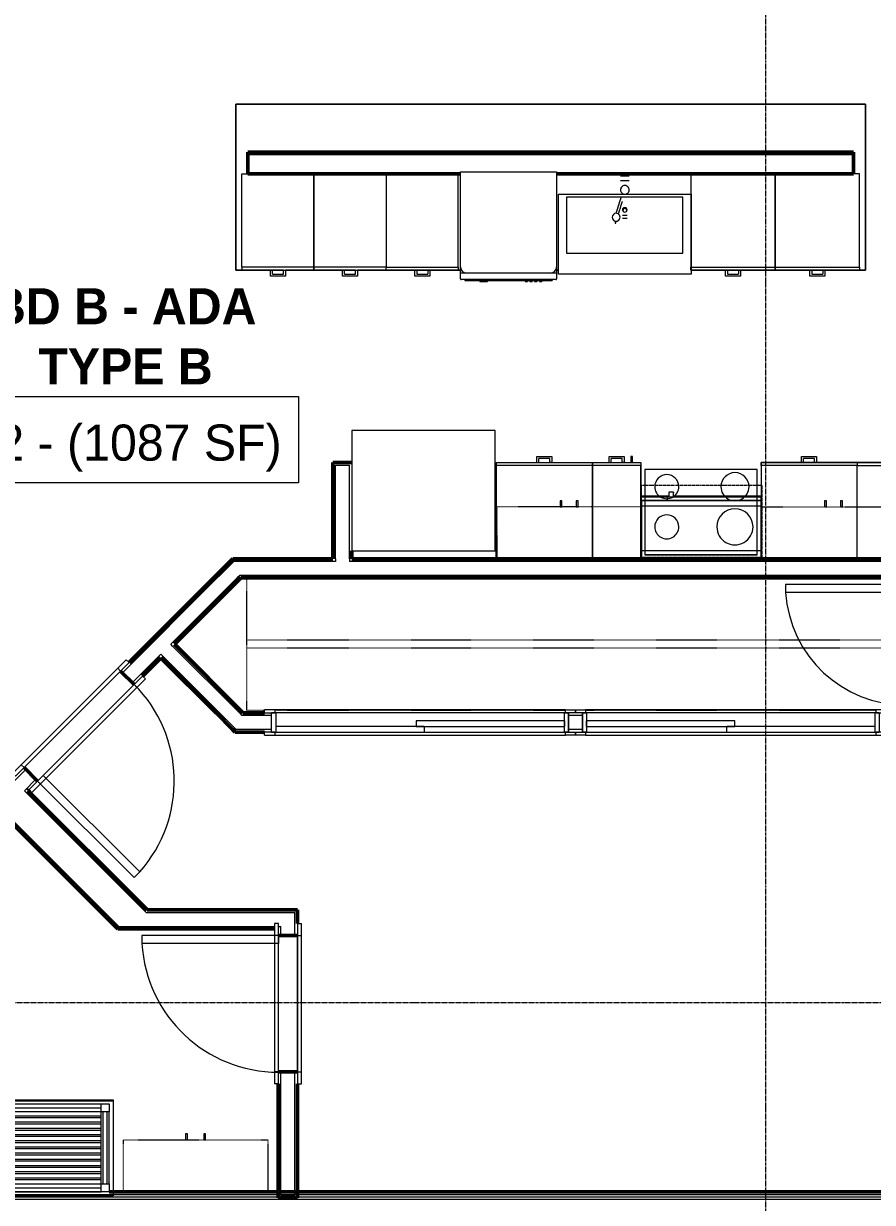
# Model space of a CAD drawing. Header units: inches. Extents: x -4218 to -1830, y 9767 to 12426.
# Drawn here: x -2358.4 to -2146.7, y 10417.4 to 10711.3 of the extents above; entities that cross this region are included whole.
import ezdxf

# ---------------------------------------------------------------- set-up
doc = ezdxf.new("R2010")
doc.units = ezdxf.units.IN
doc.header["$MEASUREMENT"] = 0
for name, pattern in [('Dash', [0.25, 0.125, -0.125]), ('Grid Line 1_2_', [0.875, 0.5, -0.125, 0.125, -0.125]), ('Overhead', [0.15625, 0.09375, -0.0625])]:
    doc.linetypes.add(name, pattern=pattern)
for name, color, linetype, lineweight in [('0-1', 7, 'Continuous', 5), ('0-2', 10, 'Continuous', 9), ('A-AREA-IDEN', 2, 'Continuous', 9), ('A-DOOR-1', 10, 'Continuous', 9), ('A-DOOR-2', 50, 'Continuous', 20), ('A-DOOR-FRAM-1', 10, 'Continuous', 9), ('A-WALL-1', 7, 'Continuous', 50), ('A-WALL-2', 250, 'Continuous', 13), ('A-WALL-3', 10, 'Continuous', 9), ('A-WALL-4', 252, 'Continuous', 9), ('A-WALL-5', 253, 'Continuous', 9), ('A-WALL-6', 254, 'Continuous', 9), ('A-WALL-7', 113, 'Continuous', 9), ('I-WALL-1', 7, 'Continuous', 50), ('P-SANR-FIXT-1', 10, 'Continuous', 9), ('P-SANR-FIXT-2', 252, 'Continuous', 9), ('Q-CASE-1', 252, 'Continuous', 9), ('Q-CASE-2', 10, 'Continuous', 9), ('Q-CASE-3', 253, 'Continuous', 9), ('Q-CASE-4', 252, 'Dash', 9), ('Q-CASE-5', 10, 'Dash', 9), ('Q-CASE-6', 254, 'Dash', 9), ('Q-CASE-7', 253, 'Dash', 9), ('Q-CASE-8', 254, 'Continuous', 9), ('Q-CASE-HDLN-1', 10, 'Dash', 9), ('Q-CASE-HDLN-2', 252, 'Dash', 9), ('Q-SPCQ-1', 10, 'Continuous', 9), ('Q-SPCQ-2', 91, 'Overhead', 9), ('S-GRID-1', 1, 'Grid Line 1_2_', 9)]:
    doc.layers.add(name, color=color, linetype=linetype, lineweight=lineweight)
doc.styles.add('Century Gothic', font='ufonts.com_century-gothic.ttf', dxfattribs={"height": 9})
doc.styles.add('Century Gothic_B', font='GOTHICB.TTF', dxfattribs={"height": 9})

# ---------------------------------------------------------------- blocks, each defined once
blk = doc.blocks.new('Bath Vanity - Bath Vanity 48_-2551079-BACKGROUND - RCP - 1ST FLOOR')
at = {"layer": 'Q-CASE-1'}
for p, q in [((-23.26, -1), (-23.26, 0)), ((-23.26, 0), (24.74, 0)), ((24.74, -1), (24.74, -24))]:
    blk.add_line(p, q, dxfattribs=at)
at = {"layer": 'Q-CASE-2'}
for p, q in [((-23.26, -24), (-23.26, -1)), ((-22.26, -3), (-22.26, -1)), ((-22.26, -1), (-20.26, -1)), ((21.74, -1), (-20.26, -1)), ((-20.26, -1), (-20.26, -3)), ((21.74, -2), (-20.26, -2)), ((21.74, -3), (21.74, -1)), ((21.74, -1), (23.74, -1)), ((23.74, -1), (23.74, -3)), ((-22.26, -3), (-22.26, -21)), ((-20.26, -3), (-22.26, -3)), ((-21.76, -3), (-21.76, -21)), ((-20.76, -3), (-20.76, -21)), ((21.74, -3), (-20.26, -3)), ((-20.26, -3), (-20.26, -21)), ((-20.26, -4), (21.74, -4)), ((21.74, -4.55), (-20.26, -4.55)), ((-20.26, -5.55), (21.74, -5.55)), ((21.74, -3), (21.74, -21)), ((23.74, -3), (21.74, -3)), ((22.24, -3), (22.24, -21)), ((23.24, -3), (23.24, -21)), ((23.74, -3), (23.74, -21)), ((21.74, -6.09), (-20.26, -6.09)), ((-20.26, -7.09), (21.74, -7.09)), ((21.74, -7.64), (-20.26, -7.64)), ((-20.26, -8.64), (21.74, -8.64)), ((21.74, -9.18), (-20.26, -9.18)), ((-20.26, -10.18), (21.74, -10.18)), ((21.74, -10.73), (-20.26, -10.73)), ((-20.26, -11.73), (21.74, -11.73)), ((21.74, -12.27), (-20.26, -12.27)), ((-20.26, -13.27), (21.74, -13.27)), ((21.74, -13.82), (-20.26, -13.82)), ((-20.26, -14.82), (21.74, -14.82)), ((21.74, -15.36), (-20.26, -15.36)), ((-20.26, -16.36), (21.74, -16.36)), ((21.74, -16.91), (-20.26, -16.91)), ((-20.26, -17.91), (21.74, -17.91)), ((21.74, -18.45), (-20.26, -18.45)), ((-20.26, -19.45), (21.74, -19.45)), ((21.74, -20), (-20.26, -20)), ((-22.26, -23), (-22.26, -21)), ((-22.26, -21), (-20.26, -21)), ((-20.26, -23), (-22.26, -23)), ((-20.26, -21), (21.74, -21)), ((-20.26, -21), (-20.26, -23)), ((21.74, -22), (-20.26, -22)), ((21.74, -23), (-20.26, -23)), ((21.74, -23), (21.74, -21)), ((21.74, -21), (23.74, -21)), ((23.74, -23), (21.74, -23)), ((23.74, -21), (23.74, -23)), ((24.74, -24), (-23.26, -24))]:
    blk.add_line(p, q, dxfattribs=at)
at = {"layer": 'Q-CASE-3'}
blk.add_line((24.74, 0), (24.74, -1), dxfattribs=at)
blk = doc.blocks.new('SWING - SINGLE - FLUSH - 30_ x 70_ - MAGIC PAK DOOR - ACOUSTICAL SEAL - IN CLOSET-3199421-BACKGROUND - RCP - 1ST FLOOR')
at = {"layer": 'A-DOOR-1'}
blk.add_arc((15, 2.375), 30.067, 93.81407, 180, dxfattribs=at)
at = {"layer": 'A-DOOR-2'}
for p, q in [((13, 2.375), (13, 32.375)), ((15, 32.375), (13, 32.375)), ((15, 2.375), (15, 32.375)), ((15, 2.375), (13, 2.375))]:
    blk.add_line(p, q, dxfattribs=at)
blk = doc.blocks.new('SWING - SINGLE - FLUSH - 2-10 x 6-8 - PRIVACY-3199407-BACKGROUND - RCP - 1ST FLOOR')
at = {"layer": 'A-DOOR-1'}
blk.add_arc((17, 2.37), 34.07, 93.3657, 180, dxfattribs=at)
at = {"layer": 'A-DOOR-2'}
for p, q in [((15, 2.37), (15, 36.38)), ((17, 36.38), (15, 36.38)), ((17, 2.37), (17, 36.38)), ((17, 2.37), (15, 2.37))]:
    blk.add_line(p, q, dxfattribs=at)
at = {"layer": 'A-DOOR-FRAM-1'}
for p, q in [((-17, 3.37), (-20, 3.37)), ((-20, 2.37), (-20, 3.37)), ((17, 3.37), (-17, 3.37)), ((-17, 2.37), (-17, 3.37)), ((20, 3.37), (17, 3.37)), ((17, 2.37), (17, 3.37)), ((20, 2.37), (20, 3.37)), ((-20, 2.37), (-17, 2.37)), ((-17, 2.37), (17, 2.37)), ((17, 2.37), (20, 2.37)), ((-17, -2.38), (-20, -2.38)), ((-20, -2.38), (-20, -3.38)), ((17, -2.38), (-17, -2.38)), ((-17, -2.38), (-17, -3.38)), ((20, -2.38), (17, -2.38)), ((17, -2.38), (17, -3.38)), ((20, -2.38), (20, -3.38)), ((-20, -3.38), (-17, -3.38)), ((-17, -3.38), (17, -3.38)), ((17, -3.38), (20, -3.38))]:
    blk.add_line(p, q, dxfattribs=at)
blk = doc.blocks.new('SLIDING - FLUSH - 6-0 x 6-8-V29-BACKGROUND - RCP - 1ST FLOOR')
at = {"layer": 'A-DOOR-1'}
for p, q in [((-38.75, 2.25), (-38.75, 3)), ((-36.25, 3), (-38.75, 3)), ((36.25, 3), (-36.25, 3)), ((-36.25, 3), (-36.25, 2.25)), ((36.25, 2.25), (36.25, 3)), ((36.25, 3), (38.75, 3)), ((38.75, 3), (38.75, 2.25)), ((-38.75, 2.25), (-36.25, 2.25)), ((1, 2.25), (-36, 2.25)), ((-36, 2.25), (-36, 0.88)), ((-36, 0.88), (1, 0.88)), ((36, 0.88), (-1, 0.88)), ((-1, 0.88), (-1, -0.5)), ((1, 2.25), (1, 0.88)), ((36, 0.88), (36, -0.5)), ((38.75, 2.25), (36.25, 2.25)), ((-38.75, -3.25), (-38.75, -2.5)), ((-36.25, -2.5), (-38.75, -2.5)), ((-36.25, -2.5), (-36.25, -3.25)), ((-1, -0.5), (36, -0.5)), ((36.25, -2.5), (38.75, -2.5)), ((36.25, -3.25), (36.25, -2.5)), ((38.75, -2.5), (38.75, -3.25)), ((-38.75, -3.25), (-36.25, -3.25)), ((-36.25, -3.25), (36.25, -3.25)), ((38.75, -3.25), (36.25, -3.25))]:
    blk.add_line(p, q, dxfattribs=at)
at = {"layer": 'A-DOOR-FRAM-1'}
for p, q in [((-36, 2.25), (-37, 2.25)), ((-37, -2.5), (-37, 2.25)), ((-36, 2.25), (-36, -2.5)), ((36, 2.25), (1, 2.25)), ((36, -2.5), (36, 2.25)), ((36, 2.25), (37, 2.25)), ((37, 2.25), (37, -2.5)), ((-37, -2.5), (-36, -2.5)), ((-36, -2.5), (36, -2.5)), ((37, -2.5), (36, -2.5))]:
    blk.add_line(p, q, dxfattribs=at)
blk = doc.blocks.new('OD_CW_Closet - OD_CW_Closet-2041091-BACKGROUND - RCP - 1ST FLOOR')
at = {"layer": 'Q-CASE-HDLN-1'}
for p, q in [((0.74, -24), (0.74, 8.9)), ((3.24, 9), (75.74, 9)), ((80.74, 9), (153.24, 9)), ((155.74, 9), (160.21, 9)), ((160.21, 9), (160.21, -24)), ((0.74, -6.5), (160.21, -6.5)), ((0.74, -8.5), (160.21, -8.5))]:
    blk.add_line(p, q, dxfattribs=at)
at = {"layer": 'Q-CASE-HDLN-2'}
blk.add_line((160.21, -24), (0.74, -24), dxfattribs=at)
blk = doc.blocks.new('SLIDING - FLUSH - 6-0 x 6-8-3203588-BACKGROUND - RCP - 1ST FLOOR')
at = {"layer": 'A-DOOR-1'}
for p, q in [((-38.75, 2.5), (-38.75, 3.25)), ((-36.25, 3.25), (-38.75, 3.25)), ((36.25, 3.25), (-36.25, 3.25)), ((-36.25, 3.25), (-36.25, 2.5)), ((36.25, 2.5), (36.25, 3.25)), ((36.25, 3.25), (38.75, 3.25)), ((38.75, 3.25), (38.75, 2.5)), ((-38.75, 2.5), (-36.25, 2.5)), ((36, 0.5), (-1, 0.5)), ((-1, 0.5), (-1, -0.875)), ((36, 0.5), (36, -0.875)), ((38.75, 2.5), (36.25, 2.5)), ((-38.75, -3), (-38.75, -2.25)), ((-36.25, -2.25), (-38.75, -2.25)), ((-36.25, -2.25), (-36.25, -3)), ((1, -0.875), (-36, -0.875)), ((-36, -0.875), (-36, -2.25)), ((-36, -2.25), (1, -2.25)), ((-1, -0.875), (36, -0.875)), ((1, -0.875), (1, -2.25)), ((36.25, -2.25), (38.75, -2.25)), ((36.25, -3), (36.25, -2.25)), ((38.75, -2.25), (38.75, -3)), ((-38.75, -3), (-36.25, -3)), ((-36.25, -3), (36.25, -3)), ((38.75, -3), (36.25, -3))]:
    blk.add_line(p, q, dxfattribs=at)
at = {"layer": 'A-DOOR-FRAM-1'}
for p, q in [((-37, -2.25), (-37, 2.5)), ((-36, 2.5), (-37, 2.5)), ((36, 2.5), (-36, 2.5)), ((-36, 2.5), (-36, -2.25)), ((36, -2.25), (36, 2.5)), ((36, 2.5), (37, 2.5)), ((37, 2.5), (37, -2.25)), ((-37, -2.25), (-36, -2.25)), ((1, -2.25), (36, -2.25)), ((37, -2.25), (36, -2.25))]:
    blk.add_line(p, q, dxfattribs=at)
blk = doc.blocks.new('Refrigerator_-_Side-by-Side_6047 - 36_ X 30_-345559-BACKGROUND - RCP - 1ST FLOOR')
at = {"layer": 'Q-SPCQ-1'}
for p, q in [((17.87, 14.42), (-17.88, 14.42)), ((-17.88, 14.42), (-17.88, -15.58)), ((17.87, -15.58), (17.87, 14.42)), ((-17.88, -15.58), (17.87, -15.58))]:
    blk.add_line(p, q, dxfattribs=at)
blk = doc.blocks.new('Range - 24_ x 30_-2320547-BACKGROUND - RCP - 1ST FLOOR')
at = {"layer": 'Q-SPCQ-1'}
blk.add_line((0, 22), (30, 22), dxfattribs=at)
for centre, radius, start, end in [((6.5, 16), 4.5, 360, 180), ((23.5, 16), 3, 360, 180), ((6.5, 16), 4.5, 180, 360), ((23.5, 16), 3, 180, 0), ((6.5, 6), 3.5, 360, 180), ((23.5, 6), 3, 360, 180), ((6.5, 6), 3.5, 180, 0), ((23.5, 6), 3, 180, 360)]:
    blk.add_arc(centre, radius, start, end, dxfattribs=at)
blk = doc.blocks.new('Single Door 1 Drawer 211 - 211 Base Cabinet Single Door1 Drawer 12_-2709705-BACKGROUND - RCP - 1ST FLOOR')
at = {"layer": 'Q-CASE-2'}
for p, q in [((-11.26, 24), (0.74, 24)), ((-11.26, 23.25), (-11.26, 24)), ((-7.14, 24), (-7.14, 25.5)), ((-7.14, 25.5), (-3.39, 25.5)), ((-7.14, 24), (-6.64, 24)), ((-3.89, 25), (-6.64, 25)), ((-6.64, 24), (-6.64, 25)), ((-3.89, 24), (-3.89, 25)), ((-3.39, 24), (-3.89, 24)), ((-3.39, 25.5), (-3.39, 24)), ((-1.27, 25.5), (-1.76, 25.5)), ((-1.76, 25.5), (-1.76, 24)), ((-1.76, 24), (-1.27, 24)), ((-1.27, 24), (-1.27, 25.5)), ((0.74, 24), (0.74, 23.25)), ((0.74, 23.25), (-11.26, 23.25)), ((-11.26, 23.25), (-11.26, 0)), ((0.74, 0), (0.74, 23.25)), ((-11.26, 0), (0.74, 0))]:
    blk.add_line(p, q, dxfattribs=at)
blk = doc.blocks.new('Base Cabinet 3 Drawer 230 - Base Cabinet 3 Drawer 230 24_-2578604-BACKGROUND - RCP - 1ST FLOOR')
at = {"layer": 'Q-CASE-2'}
for p, q in [((-11.26, 24), (12.74, 24)), ((-11.26, 23.25), (-11.26, 24)), ((-1.14, 24), (-1.14, 25.5)), ((-1.14, 25.5), (2.61, 25.5)), ((-1.14, 24), (-0.64, 24)), ((2.11, 25), (-0.64, 25)), ((-0.64, 24), (-0.64, 25)), ((2.11, 24), (2.11, 25)), ((2.61, 24), (2.11, 24)), ((2.61, 25.5), (2.61, 24)), ((12.74, 24), (12.74, 23.25)), ((12.74, 23.25), (-11.26, 23.25)), ((-11.26, 23.25), (-11.26, 0)), ((12.74, 0), (12.74, 23.25)), ((-11.26, 0), (12.74, 0))]:
    blk.add_line(p, q, dxfattribs=at)
blk = doc.blocks.new('Base Cabinet 3 Drawer 230 - Base Cabinet 3 Drawer 230 24_-2554933-BACKGROUND - RCP - 1ST FLOOR')
at = {"layer": 'Q-CASE-2'}
for p, q in [((-11.26, -23.25), (-11.26, 0)), ((-11.26, 0), (12.74, 0)), ((12.74, 0), (12.74, -23.25)), ((-11.26, -23.25), (-11.26, -24)), ((12.74, -23.25), (-11.26, -23.25)), ((12.74, -24), (12.74, -23.25)), ((-11.26, -24), (12.74, -24)), ((-0.64, -24), (-1.14, -24)), ((-1.14, -25.5), (-1.14, -24)), ((2.61, -25.5), (-1.14, -25.5)), ((-0.64, -25), (-0.64, -24)), ((-0.64, -25), (2.11, -25)), ((2.11, -25), (2.11, -24)), ((2.11, -24), (2.61, -24)), ((2.61, -24), (2.61, -25.5))]:
    blk.add_line(p, q, dxfattribs=at)
blk = doc.blocks.new('300 Series Wall Hung Cabinet_302 - 36_ x 36_-V36-BACKGROUND - RCP - 1ST FLOOR')
at = {"layer": 'Q-CASE-1'}
for p, q in [((-1.76, -15.38), (-2.25, -15.38)), ((-2.25, -15.38), (-2.25, -16.87)), ((-2.25, -16.87), (-1.76, -16.87)), ((-1.76, -16.87), (-1.76, -15.38)), ((2.24, -15.38), (1.75, -15.38)), ((1.75, -15.38), (1.75, -16.87)), ((1.75, -16.87), (2.24, -16.87)), ((2.24, -16.87), (2.24, -15.38))]:
    blk.add_line(p, q, dxfattribs=at)
at = {"layer": 'Q-CASE-4'}
for p, q in [((-18, -2.38), (-18, -2.75)), ((18, -15.38), (18, -2.75)), ((-17.87, -15.38), (18, -15.38))]:
    blk.add_line(p, q, dxfattribs=at)
at = {"layer": 'Q-CASE-5'}
for p, q in [((-18, -2.75), (-18, -15.38)), ((-18, -15.38), (-17.87, -15.38))]:
    blk.add_line(p, q, dxfattribs=at)
at = {"layer": 'Q-CASE-6'}
blk.add_line((18, -2.38), (-17.87, -2.38), dxfattribs=at)
at = {"layer": 'Q-CASE-7'}
for p, q in [((-17.87, -2.38), (-18, -2.38)), ((18, -2.75), (18, -2.38))]:
    blk.add_line(p, q, dxfattribs=at)
blk = doc.blocks.new('300 Series Wall Hung Cabinet_302 - 36_ x 36_-V30-BACKGROUND - RCP - 1ST FLOOR')
at = {"layer": 'Q-CASE-1'}
for p, q in [((-1.76, 16.87), (-2.25, 16.87)), ((-2.25, 16.87), (-2.25, 15.38)), ((-2.25, 15.38), (-1.76, 15.38)), ((-1.76, 15.38), (-1.76, 16.87)), ((2.24, 16.87), (1.75, 16.87)), ((1.75, 16.87), (1.75, 15.38)), ((1.75, 15.38), (2.24, 15.38)), ((2.24, 15.38), (2.24, 16.87))]:
    blk.add_line(p, q, dxfattribs=at)
at = {"layer": 'Q-CASE-4'}
for p, q in [((-18, 2.75), (-18, 15.38)), ((-18, 15.38), (18, 15.38)), ((18, 15.38), (18, 2.75))]:
    blk.add_line(p, q, dxfattribs=at)
at = {"layer": 'Q-CASE-6'}
blk.add_line((18, 2.37), (-18, 2.37), dxfattribs=at)
at = {"layer": 'Q-CASE-7'}
for p, q in [((-18, 2.37), (-18, 2.75)), ((18, 2.75), (18, 2.37))]:
    blk.add_line(p, q, dxfattribs=at)
blk = doc.blocks.new('30quot_MicrowaveVent_11166 - 70cm miele oven-V37-BACKGROUND - RCP - 1ST FLOOR')
at = {"layer": 'Q-CASE-1'}
for p, q in [((-14.2, -0.38), (-14.2, -13.23)), ((15.68, -0.38), (15.68, 0)), ((-14.2, -13.23), (-14.2, -14.49)), ((-14.14, -13.23), (-14.2, -13.23)), ((-14.2, -14.49), (-14.14, -14.49)), ((-14.14, -14.61), (-14.2, -14.61)), ((-14.2, -14.61), (-14.2, -15.39)), ((14.86, -13.23), (-13.14, -13.23)), ((-13.14, -14.49), (14.86, -14.49)), ((9.18, -14.61), (-13.14, -14.61)), ((9.18, -14.61), (9.18, -15.39)), ((14.86, -14.61), (9.18, -14.61)), ((9.18, -14.61), (9.18, -15.39)), ((-14.2, -15.39), (-14.2, -15.6)), ((-14.2, -15.39), (-14.14, -15.39)), ((-14.2, -15.6), (-14.14, -15.6)), ((-13.14, -15.39), (9.18, -15.39)), ((-13.14, -15.6), (7.69, -15.6)), ((7.69, -15.39), (7.69, -16.16)), ((7.69, -16.16), (7.69, -16.6)), ((7.69, -16.6), (7.69, -16.55)), ((7.69, -16.6), (8.88, -16.6)), ((8.88, -16.55), (8.88, -15.39)), ((8.88, -15.6), (14.86, -15.6)), ((8.88, -16.55), (8.88, -16.55)), ((9.18, -15.39), (14.86, -15.39))]:
    blk.add_line(p, q, dxfattribs=at)
at = {"layer": 'Q-CASE-2'}
for p, q in [((15.68, -13.23), (15.68, -0.38)), ((-13.14, -13.23), (-14.14, -13.23)), ((-14.14, -14.49), (-13.14, -14.49)), ((-13.14, -14.61), (-14.14, -14.61)), ((15.68, -13.23), (14.86, -13.23)), ((14.86, -14.49), (15.68, -14.49)), ((15.68, -14.61), (14.86, -14.61)), ((15.68, -14.49), (15.68, -13.23)), ((15.68, -14.61), (15.68, -15.39)), ((-14.14, -15.39), (-13.14, -15.39)), ((-14.14, -15.6), (-13.14, -15.6)), ((14.86, -15.39), (15.68, -15.39)), ((14.86, -15.6), (15.68, -15.6)), ((15.68, -15.6), (15.68, -15.39))]:
    blk.add_line(p, q, dxfattribs=at)
at = {"layer": 'Q-CASE-3'}
for p, q in [((-14.2, 0), (-14.2, -0.38)), ((15.68, 0), (-14.14, 0))]:
    blk.add_line(p, q, dxfattribs=at)
at = {"layer": 'Q-CASE-8'}
blk.add_line((-14.14, 0), (-14.2, 0), dxfattribs=at)
blk = doc.blocks.new('Dishwasher_15404 - 34_ counter-547918-BACKGROUND - RCP - 1ST FLOOR')
at = {"layer": 'Q-SPCQ-1'}
for p, q in [((0, 24), (23.68, 24)), ((0, 0), (0, 24)), ((23.68, 24), (25.25, 24)), ((25.25, 24), (26.68, 24)), ((25.25, 24), (25.25, 22.43)), ((26.87, 23.8), (26.87, 0.2)), ((25.25, 22.43), (25.25, 1.57)), ((26.87, 22.91), (27.12, 22.91)), ((27.12, 21.39), (27.12, 22.91)), ((27.12, 20.19), (27.12, 21.39)), ((27.12, 20.28), (27.37, 20.28)), ((27.12, 3.81), (27.12, 20.19)), ((27.12, 19.69), (27.37, 19.69)), ((27.12, 19.1), (27.37, 19.1)), ((27.12, 18.51), (27.37, 18.51)), ((27.12, 17.92), (27.37, 17.92)), ((27.37, 17.33), (27.37, 17.92)), ((27.37, 19.69), (27.37, 20.28)), ((27.37, 18.51), (27.37, 19.1)), ((27.12, 17.33), (27.37, 17.33)), ((27.12, 16.74), (27.37, 16.74)), ((27.12, 16.15), (27.37, 16.15)), ((27.37, 16.15), (27.37, 16.74)), ((27.37, 6.79), (27.12, 6.79)), ((27.37, 5.81), (27.37, 6.79)), ((27.12, 4.82), (27.37, 4.82)), ((27.12, 2.61), (27.12, 3.81)), ((27.37, 4.82), (27.37, 5.81)), ((23.68, 0), (0, 0)), ((25.25, 1.57), (25.25, 0)), ((26.87, 1.09), (27.12, 1.09)), ((27.12, 1.09), (27.12, 2.61)), ((25.25, 0), (23.68, 0)), ((26.68, 0), (25.25, 0))]:
    blk.add_line(p, q, dxfattribs=at)
for centre, radius, start, end in [((23.68, 22.43), 1.57, 360, 90), ((26.68, 23.8), 0.197, 360, 90), ((23.68, 22.43), 1.57, 32.077, 42.3359), ((23.68, 22.43), 1.57, 17.8182, 27.5266), ((23.68, 22.43), 1.57, 360, 13.6425), ((23.68, 1.57), 1.57, 270, 360), ((23.68, 1.57), 1.57, 317.6641, 327.923), ((23.68, 1.57), 1.57, 332.4734, 342.1818), ((23.68, 1.57), 1.57, 346.3575, 360), ((26.68, 0.2), 0.197, 270, 360), ((26.68, 0.2), 0.197, 270, 345)]:
    blk.add_arc(centre, radius, start, end, dxfattribs=at)
blk = doc.blocks.new('Base Cabinet 3 Drawer 230 - Base Cabinet 3 Drawer 230 21_-2578998-BACKGROUND - RCP - 1ST FLOOR')
at = {"layer": 'Q-CASE-2'}
for p, q in [((-9.76, 24), (11.24, 24)), ((-9.76, 23.25), (-9.76, 24)), ((-1.14, 24), (-1.14, 25.5)), ((-1.14, 25.5), (2.61, 25.5)), ((-1.14, 24), (-0.64, 24)), ((2.11, 25), (-0.64, 25)), ((-0.64, 24), (-0.64, 25)), ((2.11, 24), (2.11, 25)), ((2.61, 24), (2.11, 24)), ((2.61, 25.5), (2.61, 24)), ((11.24, 24), (11.24, 23.25)), ((11.24, 23.25), (-9.76, 23.25)), ((-9.76, 23.25), (-9.76, 0)), ((11.24, 0), (11.24, 23.25)), ((-9.76, 0), (11.24, 0))]:
    blk.add_line(p, q, dxfattribs=at)
blk = doc.blocks.new('Base Cabinet 3 Drawer 230 - Base Cabinet 3 Drawer 230 18_-2554959-BACKGROUND - RCP - 1ST FLOOR')
at = {"layer": 'Q-CASE-2'}
for p, q in [((-8.26, -23.25), (-8.26, 0)), ((-8.26, 0), (9.74, 0)), ((9.74, 0), (9.74, -23.25)), ((-8.26, -23.25), (-8.26, -24)), ((9.74, -23.25), (-8.26, -23.25)), ((9.74, -24), (9.74, -23.25)), ((-8.26, -24), (9.74, -24)), ((-0.64, -24), (-1.14, -24)), ((-1.14, -25.5), (-1.14, -24)), ((2.61, -25.5), (-1.14, -25.5)), ((-0.64, -25), (-0.64, -24)), ((-0.64, -25), (2.11, -25)), ((2.11, -25), (2.11, -24)), ((2.11, -24), (2.61, -24)), ((2.61, -24), (2.61, -25.5))]:
    blk.add_line(p, q, dxfattribs=at)
blk = doc.blocks.new('Base Cabinet 4 Drawer 254 - Base Cabinet 4 Drawer 254 18_-2579089-BACKGROUND - RCP - 1ST FLOOR')
at = {"layer": 'Q-CASE-2'}
for p, q in [((-8.26, 24), (9.74, 24)), ((-8.26, 23.25), (-8.26, 24)), ((-1.14, 24), (-1.14, 25.5)), ((-1.14, 25.5), (2.61, 25.5)), ((-1.14, 24), (-0.64, 24)), ((2.11, 25), (-0.64, 25)), ((-0.64, 24), (-0.64, 25)), ((2.11, 24), (2.11, 25)), ((2.61, 24), (2.11, 24)), ((2.61, 25.5), (2.61, 24)), ((9.74, 24), (9.74, 23.25)), ((9.74, 23.25), (-8.26, 23.25)), ((-8.26, 23.25), (-8.26, 0)), ((9.74, 0), (9.74, 23.25)), ((-8.26, 0), (9.74, 0))]:
    blk.add_line(p, q, dxfattribs=at)
blk = doc.blocks.new('kitchen_faucet_14143 - kitchen_faucet_14143-2965259-BACKGROUND - RCP - 1ST FLOOR')
at = {"layer": 'P-SANR-FIXT-1'}
for p, q in [((-7.78, 2.4), (-8.24, 2.4)), ((-8.24, 2.2), (-7.81, 2.2)), ((-7.09, 0.57), (-7.09, -0.57)), ((-6.3, 0.59), (-6.3, -0.59)), ((-4.89, 0.59), (-4.97, 0.59)), ((-4.97, -0.59), (-4.89, -0.59))]:
    blk.add_line(p, q, dxfattribs=at)
at = {"layer": 'P-SANR-FIXT-1', "flags": 128}
for points in [[(-6.01, 1.59), (-5.98, 1.58), (-5.94, 1.56), (-5.9, 1.55), (-5.86, 1.54), (-5.82, 1.53), (-5.78, 1.51), (-5.74, 1.5), (-5.69, 1.49), (-5.65, 1.47), (-5.61, 1.46), (-5.56, 1.45), (-5.52, 1.43), (-5.47, 1.42), (-5.42, 1.4), (-5.38, 1.39), (-5.33, 1.37), (-5.28, 1.36), (-5.23, 1.34), (-5.18, 1.33), (-4.48, 1.1), (-4.42, 1.09), (-4.36, 1.07), (-4.31, 1.05), (-4.25, 1.03), (-4.19, 1.01), (-4.13, 0.99), (-4.07, 0.98), (-4.02, 0.96), (-3.96, 0.94), (-3.9, 0.92), (-3.84, 0.9), (-3.78, 0.88), (-3.72, 0.86), (-3.66, 0.85), (-3.6, 0.83), (-3.54, 0.81), (-3.48, 0.79), (-3.42, 0.77), (-3.36, 0.75), (-3.3, 0.73), (-3.24, 0.71), (-3.18, 0.69), (-3.12, 0.68), (-3.06, 0.66), (-3, 0.64), (-2.94, 0.62), (-2.88, 0.6)], [(-5.85, 2.16), (-5.81, 2.14), (-5.78, 2.13), (-5.74, 2.12), (-5.7, 2.11), (-5.66, 2.1), (-5.62, 2.08), (-5.58, 2.07), (-5.53, 2.06), (-5.49, 2.04), (-5.45, 2.03), (-5.4, 2.01), (-5.36, 2), (-5.31, 1.99), (-5.27, 1.97), (-5.22, 1.96), (-5.17, 1.94), (-5.12, 1.93), (-5.07, 1.91), (-5.02, 1.9), (-4.97, 1.88), (-4.92, 1.86), (-4.87, 1.85), (-4.82, 1.83), (-4.77, 1.81), (-4.71, 1.8), (-4.66, 1.78), (-4.61, 1.76), (-4.55, 1.75), (-4.5, 1.73), (-4.44, 1.71), (-4.39, 1.69), (-4.33, 1.68), (-4.27, 1.66), (-4.22, 1.64), (-4.16, 1.62), (-4.1, 1.6), (-4.04, 1.59), (-3.99, 1.57), (-3.93, 1.55), (-3.87, 1.53), (-3.81, 1.51), (-3.75, 1.49), (-3.69, 1.47), (-3.63, 1.46), (-3.57, 1.44), (-3.51, 1.42), (-3.45, 1.4), (-3.39, 1.38), (-3.33, 1.36), (-3.27, 1.34), (-3.21, 1.32), (-3.15, 1.31), (-3.09, 1.29), (-3.03, 1.27), (-2.97, 1.25), (-2.92, 1.23), (-2.86, 1.21), (-2.8, 1.19), (-2.74, 1.17), (-2.68, 1.16), (-2.62, 1.14), (-2.56, 1.12), (-2.51, 1.1), (-1.88, 0.9), (-1.83, 0.89)]]:
    blk.add_lwpolyline(points, dxfattribs=at)
at = {"layer": 'P-SANR-FIXT-1'}
for start, end in [(0, 180), (180, 0)]:
    blk.add_arc((-6.83, 2.16), 0.984, start, end, dxfattribs=at)
for centre, major_axis, ratio, start_param, end_param in [((-8.24, 2.3), (0, 0.0984), 0.984808, 5.759587, 7.853982), ((-8.24, 2.3), (0, 0.0984), 0.984808, 1.570796, 3.665191), ((-5.14, 0), (0, 0.492), 0.906308, 4.712389, 7.853982), ((-4.97, 0), (0, 0.591), 0.906308, 4.712389, 7.068583), ((-4.97, 0), (0, 0.492), 0.906308, 4.712389, 6.471856), ((-5.14, 0), (0, 0.492), 0.906308, 1.570796, 4.712389), ((-4.97, 0), (0, 0.591), 0.906308, 2.438688, 4.712389), ((-4.97, 0), (0, 0.492), 0.906308, 2.952922, 4.712389)]:
    blk.add_ellipse(centre, major_axis=major_axis, ratio=ratio, start_param=start_param, end_param=end_param, dxfattribs=at)
at = {"layer": 'P-SANR-FIXT-2'}
for p, q in [((-1.04, 0.64), (-1, 0.62)), ((2.26, 0.94), (2.26, 1.08)), ((2.26, 0.54), (2.26, 0.94)), ((2.26, -0.54), (2.26, 0.54)), ((2.34, 1.08), (2.34, 0.28)), ((2.34, 0.28), (2.34, 0)), ((2.34, 0), (2.34, -0.28)), ((3.44, 1.05), (3.44, 1.08)), ((3.44, 0.94), (3.44, 1.05)), ((3.44, 0.28), (3.44, 0.94)), ((3.44, -0.54), (3.44, 0.28)), ((2.26, -1.08), (2.26, -0.54)), ((2.34, -0.28), (2.34, -1.08)), ((3.44, -1.05), (3.44, -0.54)), ((3.44, -1.08), (3.44, -1.05))]:
    blk.add_line(p, q, dxfattribs=at)
at = {"layer": 'P-SANR-FIXT-2', "flags": 128}
blk.add_lwpolyline([(-1, 0.62), (-0.96, 0.61), (-0.92, 0.6)], dxfattribs=at)
at = {"layer": 'P-SANR-FIXT-2'}
for start, end in [(105, 164.9715), (0, 105), (300, 0), (195.0285, 210), (210, 255), (255, 300)]:
    blk.add_arc((0, 0), 1.08, start, end, dxfattribs=at)
blk = doc.blocks.new('300 Series Wall Hung Cabinet_326 - 36_-V84-BACKGROUND - RCP - 1ST FLOOR')
at = {"layer": 'Q-CASE-2'}
for p, q in [((-2.01, 14.69), (-2.5, 14.69)), ((-2.5, 14.69), (-2.5, 13.19)), ((-2.5, 13.19), (-2.01, 13.19)), ((-2.01, 13.19), (-2.01, 14.69)), ((2.49, 14.69), (2, 14.69)), ((2, 14.69), (2, 13.19)), ((2, 13.19), (2.49, 13.19)), ((2.49, 13.19), (2.49, 14.69))]:
    blk.add_line(p, q, dxfattribs=at)
at = {"layer": 'Q-CASE-4'}
blk.add_line((18, 0.19), (-18, 0.19), dxfattribs=at)
at = {"layer": 'Q-CASE-5'}
for p, q in [((-18, 0.19), (-18, 13.19)), ((-18, 13.19), (18, 13.19)), ((18, 13.19), (18, 0.19))]:
    blk.add_line(p, q, dxfattribs=at)
blk = doc.blocks.new('Range_Hood_386 - 30_ Wide-V96-BACKGROUND - RCP - 1ST FLOOR')
at = {"layer": 'Q-SPCQ-2'}
for p, q in [((-15, -6), (-15, 12)), ((-15, 12), (-14.82, 12)), ((-14.82, 12), (15, 12)), ((15, 12), (15, -6)), ((-14.82, -6), (-15, -6)), ((-13.82, -6), (-14.82, -6)), ((14.18, -6), (-13.82, -6)), ((15, -6), (14.18, -6))]:
    blk.add_line(p, q, dxfattribs=at)
blk = doc.blocks.new('CTR - 1st Phase - Unit Layouts_rvt-1-BACKGROUND - RCP - 1ST FLOOR')
at = {"layer": 'A-WALL-1'}
for p, q in [((-2302.45, 10679.2), (-2151.45, 10679.2)), ((-2302.45, 10673.83), (-2302.45, 10679.2)), ((-2151.45, 10679.2), (-2151.45, 10673.83)), ((-2249.47, 10673.83), (-2302.45, 10673.83)), ((-2151.45, 10673.83), (-2225.47, 10673.83)), ((-2281.26, 10577.83), (-2281.26, 10601.83)), ((-2281.26, 10601.83), (-2280.64, 10601.83)), ((-2280.64, 10601.83), (-2277.14, 10601.83)), ((-2277.14, 10601.83), (-2276.51, 10601.83)), ((-2306.83, 10577.2), (-2306.2, 10577.83)), ((-2306.2, 10577.83), (-2281.26, 10577.83)), ((-2276.51, 10579.83), (-2276.51, 10577.83)), ((-2276.51, 10577.83), (-2105.03, 10577.83)), ((-2310.95, 10573.08), (-2306.83, 10577.2)), ((-2332.06, 10551.97), (-2310.95, 10573.08)), ((-2304.23, 10573.08), (-2320.77, 10556.54)), ((-2138.37, 10573.08), (-2304.23, 10573.08)), ((-2320.77, 10556.54), (-2303.67, 10539.43)), ((-2324.13, 10553.18), (-2328.7, 10548.61)), ((-2310.38, 10539.43), (-2324.13, 10553.18)), ((-2330.83, 10546.49), (-2334.18, 10549.85)), ((-2306.26, 10535.3), (-2310.38, 10539.43)), ((-2303.67, 10539.43), (-2298.27, 10539.43)), ((-2305.63, 10534.68), (-2306.26, 10535.3)), ((-2298.27, 10534.68), (-2305.63, 10534.68)), ((-2358.23, 10525.8), (-2354.87, 10522.44)), ((-2356.99, 10520.32), (-2357.29, 10520.03)), ((-2327.59, 10490.34), (-2290.11, 10490.34)), ((-2290.11, 10490.34), (-2290.11, 10489.71)), ((-2290.11, 10489.71), (-2290.11, 10486.96)), ((-2295.86, 10485.59), (-2322.84, 10485.59)), ((-2290.11, 10483.96), (-2294.86, 10483.96)), ((-2294.86, 10449.96), (-2290.11, 10449.96)), ((-2294.86, 10418.54), (-2294.86, 10446.96)), ((-2290.11, 10446.96), (-2290.11, 10418.54)), ((-2294.23, 10418.54), (-2294.86, 10418.54)), ((-2290.73, 10418.54), (-2294.23, 10418.54)), ((-2290.11, 10418.54), (-2290.73, 10418.54))]:
    blk.add_line(p, q, dxfattribs=at)
at = {"layer": 'A-WALL-2'}
for p, q in [((-2151.45, 10678.58), (-2302.45, 10678.58)), ((-2280.64, 10601.2), (-2277.14, 10601.2)), ((-2280.64, 10577.83), (-2280.64, 10601.2)), ((-2277.14, 10577.83), (-2277.14, 10601.2)), ((-2280.64, 10577.83), (-2280.64, 10577.2)), ((-2277.14, 10577.83), (-2277.14, 10577.2)), ((-2305.94, 10577.2), (-2309.44, 10573.7)), ((-2280.64, 10577.2), (-2305.94, 10577.2)), ((-2105.65, 10577.2), (-2277.14, 10577.2)), ((-2333.74, 10549.4), (-2310.07, 10573.08)), ((-2321.66, 10556.54), (-2305.12, 10573.08)), ((-2309.44, 10573.7), (-2310.07, 10573.08)), ((-2304.49, 10573.7), (-2305.12, 10573.08)), ((-2137.75, 10573.7), (-2304.49, 10573.7)), ((-2331.27, 10546.93), (-2324.13, 10554.06)), ((-2323.69, 10553.62), (-2324.13, 10554.06)), ((-2321.22, 10556.1), (-2321.66, 10556.54)), ((-2304.55, 10539.43), (-2321.22, 10556.1)), ((-2309.5, 10539.43), (-2323.69, 10553.62)), ((-2309.5, 10539.43), (-2308.88, 10538.8)), ((-2304.55, 10539.43), (-2303.93, 10538.8)), ((-2308.88, 10538.8), (-2305.38, 10535.3)), ((-2296.52, 10538.8), (-2303.93, 10538.8)), ((-2219.02, 10538.8), (-2222.52, 10538.8)), ((-2296.52, 10535.3), (-2305.38, 10535.3)), ((-2219.02, 10535.3), (-2222.52, 10535.3)), ((-2393.08, 10490.06), (-2357.78, 10525.36)), ((-2358.17, 10520.03), (-2355.31, 10522.89)), ((-2357.73, 10519.59), (-2358.17, 10520.03)), ((-2357.73, 10519.59), (-2327.85, 10489.71)), ((-2362.85, 10514.46), (-2334.61, 10486.21)), ((-2327.85, 10489.71), (-2326.97, 10489.71)), ((-2326.97, 10489.71), (-2290.73, 10489.71)), ((-2290.73, 10486.21), (-2290.73, 10489.71)), ((-2334.61, 10486.21), (-2324.35, 10486.21)), ((-2324.35, 10486.21), (-2323.47, 10486.21)), ((-2323.47, 10486.21), (-2295.86, 10486.21)), ((-2294.86, 10486.21), (-2294.23, 10486.21)), ((-2294.23, 10485.59), (-2294.23, 10486.21)), ((-2294.23, 10483.96), (-2294.23, 10485.59)), ((-2290.73, 10485.59), (-2290.73, 10486.21)), ((-2290.73, 10483.96), (-2290.73, 10485.59)), ((-2294.23, 10419.16), (-2294.23, 10449.96)), ((-2290.73, 10419.16), (-2290.73, 10449.96)), ((-2290.73, 10419.16), (-2294.23, 10419.16))]:
    blk.add_line(p, q, dxfattribs=at)
at = {"layer": 'A-WALL-3'}
for p, q in [((-2305.47, 10649.83), (-2305.47, 10691.2)), ((-2305.47, 10691.2), (-2148.45, 10691.2)), ((-2148.45, 10691.2), (-2148.45, 10649.83)), ((-2296.85, 10649.83), (-2305.47, 10649.83)), ((-2293.6, 10649.83), (-2296.35, 10649.83)), ((-2278.85, 10649.83), (-2293.1, 10649.83)), ((-2275.6, 10649.83), (-2278.35, 10649.83)), ((-2260.85, 10649.83), (-2275.1, 10649.83)), ((-2260.85, 10649.83), (-2260.35, 10649.83)), ((-2257.6, 10649.83), (-2260.35, 10649.83)), ((-2257.6, 10649.83), (-2257.1, 10649.83)), ((-2249.47, 10649.83), (-2257.1, 10649.83)), ((-2224.97, 10649.83), (-2225.47, 10649.83)), ((-2183.35, 10649.83), (-2191.97, 10649.83)), ((-2180.1, 10649.83), (-2182.85, 10649.83)), ((-2162.35, 10649.83), (-2179.6, 10649.83)), ((-2159.1, 10649.83), (-2161.85, 10649.83)), ((-2148.45, 10649.83), (-2158.6, 10649.83)), ((-2240.51, 10577.83), (-2240.51, 10601.83)), ((-2240.51, 10601.83), (-2230.39, 10601.83)), ((-2229.89, 10601.83), (-2227.14, 10601.83)), ((-2226.64, 10601.83), (-2212.39, 10601.83)), ((-2211.89, 10601.83), (-2209.14, 10601.83)), ((-2208.64, 10601.83), (-2207.01, 10601.83)), ((-2206.52, 10601.83), (-2204.51, 10601.83)), ((-2204.51, 10601.83), (-2204.51, 10577.83)), ((-2174.51, 10601.83), (-2174.51, 10577.83)), ((-2174.51, 10601.83), (-2164.39, 10601.83)), ((-2163.89, 10601.83), (-2161.14, 10601.83)), ((-2160.64, 10601.83), (-2140.39, 10601.83)), ((-2175.51, 10600.08), (-2203.51, 10600.08)), ((-2203.51, 10600.08), (-2203.51, 10578.83)), ((-2175.51, 10578.83), (-2175.51, 10600.08)), ((-2175.51, 10578.83), (-2203.51, 10578.83)), ((-2334.18, 10549.85), (-2358.23, 10525.8)), ((-2354.87, 10522.44), (-2330.83, 10546.49)), ((-2294.86, 10483.96), (-2294.86, 10449.96)), ((-2290.11, 10449.96), (-2290.11, 10483.96))]:
    blk.add_line(p, q, dxfattribs=at)
at = {"layer": 'A-WALL-4'}
for p, q in [((-2148.45, 10691.2), (-2305.47, 10691.2)), ((-2305.47, 10691.2), (-2305.47, 10649.83)), ((-2148.45, 10649.83), (-2148.45, 10691.2)), ((-2302.45, 10679.2), (-2151.45, 10679.2)), ((-2302.45, 10673.83), (-2302.45, 10679.2)), ((-2151.45, 10673.83), (-2151.45, 10679.2)), ((-2249.47, 10673.83), (-2302.45, 10673.83)), ((-2151.45, 10673.83), (-2225.47, 10673.83)), ((-2305.47, 10649.83), (-2296.85, 10649.83)), ((-2296.35, 10649.83), (-2293.6, 10649.83)), ((-2293.1, 10649.83), (-2278.85, 10649.83)), ((-2278.35, 10649.83), (-2275.6, 10649.83)), ((-2275.1, 10649.83), (-2260.85, 10649.83)), ((-2260.35, 10649.83), (-2257.6, 10649.83)), ((-2257.1, 10649.83), (-2249.47, 10649.83)), ((-2225.47, 10649.83), (-2224.97, 10649.83)), ((-2191.97, 10649.83), (-2183.35, 10649.83)), ((-2182.85, 10649.83), (-2180.1, 10649.83)), ((-2179.6, 10649.83), (-2162.35, 10649.83)), ((-2161.85, 10649.83), (-2159.1, 10649.83)), ((-2158.6, 10649.83), (-2148.45, 10649.83)), ((-2240.51, 10601.83), (-2240.51, 10577.83)), ((-2240.51, 10601.83), (-2230.39, 10601.83)), ((-2229.89, 10601.83), (-2227.14, 10601.83)), ((-2226.64, 10601.83), (-2212.39, 10601.83)), ((-2211.89, 10601.83), (-2209.14, 10601.83)), ((-2208.64, 10601.83), (-2207.01, 10601.83)), ((-2206.52, 10601.83), (-2204.51, 10601.83)), ((-2204.51, 10601.83), (-2204.51, 10577.83)), ((-2164.39, 10601.83), (-2174.51, 10601.83)), ((-2174.51, 10601.83), (-2174.51, 10577.83)), ((-2161.14, 10601.83), (-2163.89, 10601.83)), ((-2140.39, 10601.83), (-2160.64, 10601.83)), ((-2175.51, 10600.08), (-2203.51, 10600.08)), ((-2203.51, 10600.08), (-2203.51, 10578.83)), ((-2175.51, 10578.83), (-2175.51, 10600.08)), ((-2204.51, 10577.83), (-2240.51, 10577.83)), ((-2203.51, 10578.83), (-2175.51, 10578.83)), ((-2174.51, 10577.83), (-2105.45, 10577.83)), ((-2330.83, 10546.49), (-2334.18, 10549.85)), ((-2357.8, 10525.38), (-2358.23, 10525.8)), ((-2354.87, 10522.44), (-2357.78, 10525.36)), ((-2294.86, 10483.96), (-2290.11, 10483.96)), ((-2290.11, 10449.96), (-2294.86, 10449.96))]:
    blk.add_line(p, q, dxfattribs=at)
at = {"layer": 'A-WALL-5'}
for p, q in [((-2212.39, 10601.83), (-2211.89, 10601.83)), ((-2209.14, 10601.83), (-2208.64, 10601.83)), ((-2204.51, 10577.83), (-2240.51, 10577.83)), ((-2174.51, 10577.83), (-2105.45, 10577.83)), ((-2296.52, 10534.68), (-2296.52, 10539.43)), ((-2222.52, 10534.68), (-2222.52, 10539.43)), ((-2219.02, 10539.43), (-2219.02, 10534.68))]:
    blk.add_line(p, q, dxfattribs=at)
at = {"layer": 'A-WALL-6'}
for p, q in [((-2296.85, 10649.83), (-2296.35, 10649.83)), ((-2293.6, 10649.83), (-2293.1, 10649.83)), ((-2278.85, 10649.83), (-2278.35, 10649.83)), ((-2275.6, 10649.83), (-2275.1, 10649.83)), ((-2183.35, 10649.83), (-2182.85, 10649.83)), ((-2180.1, 10649.83), (-2179.6, 10649.83)), ((-2162.35, 10649.83), (-2161.85, 10649.83)), ((-2159.1, 10649.83), (-2158.6, 10649.83)), ((-2230.39, 10601.83), (-2229.89, 10601.83)), ((-2227.14, 10601.83), (-2226.64, 10601.83)), ((-2207.01, 10601.83), (-2206.52, 10601.83)), ((-2163.89, 10601.83), (-2164.39, 10601.83)), ((-2160.64, 10601.83), (-2161.14, 10601.83))]:
    blk.add_line(p, q, dxfattribs=at)
at = {"layer": 'A-WALL-7'}
for p, q in [((-2384.06, 10442.79), (-2336.06, 10442.79)), ((-2336.06, 10442.79), (-2336.06, 10420.04)), ((-2337.06, 10420.04), (-2383.06, 10420.04)), ((-2336.06, 10420.04), (-2337.06, 10420.04))]:
    blk.add_line(p, q, dxfattribs=at)
at = {"layer": 'I-WALL-1'}
for p, q in [((-2357.29, 10520.03), (-2327.59, 10490.34)), ((-2334.86, 10485.59), (-2363.3, 10514.02)), ((-2333.98, 10485.59), (-2334.86, 10485.59)), ((-2322.84, 10485.59), (-2333.98, 10485.59))]:
    blk.add_line(p, q, dxfattribs=at)
at = {"layer": 'P-SANR-FIXT-1'}
for p, q in [((-2224.97, 10648.82), (-2224.97, 10668.78)), ((-2224.97, 10668.78), (-2191.97, 10668.78)), ((-2191.97, 10668.78), (-2191.97, 10648.82)), ((-2222.97, 10668.02), (-2222.97, 10654.07)), ((-2193.97, 10668.02), (-2222.97, 10668.02)), ((-2193.97, 10654.07), (-2193.97, 10668.02)), ((-2222.97, 10654.07), (-2193.97, 10654.07)), ((-2191.97, 10648.82), (-2224.97, 10648.82))]:
    blk.add_line(p, q, dxfattribs=at)
at = {"layer": '0-2'}
for name, p in [('Base Cabinet 3 Drawer 230 - Base Cabinet 3 Drawer 230 18_-2554959-BACKGROUND - RCP - 1ST FLOOR', (-2295.71, 10673.83)), ('Base Cabinet 3 Drawer 230 - Base Cabinet 3 Drawer 230 18_-2554959-BACKGROUND - RCP - 1ST FLOOR', (-2277.71, 10673.83)), ('Base Cabinet 3 Drawer 230 - Base Cabinet 3 Drawer 230 24_-2578604-BACKGROUND - RCP - 1ST FLOOR', (-2229.25, 10577.83)), ('Single Door 1 Drawer 211 - 211 Base Cabinet Single Door1 Drawer 12_-2709705-BACKGROUND - RCP - 1ST FLOOR', (-2205.25, 10577.83)), ('Base Cabinet 3 Drawer 230 - Base Cabinet 3 Drawer 230 24_-2578604-BACKGROUND - RCP - 1ST FLOOR', (-2163.25, 10577.83)), ('300 Series Wall Hung Cabinet_302 - 36_ x 36_-V30-BACKGROUND - RCP - 1ST FLOOR', (-2156.45, 10575.45)), ('SLIDING - FLUSH - 6-0 x 6-8-3203588-BACKGROUND - RCP - 1ST FLOOR', (-2259.52, 10536.93)), ('300 Series Wall Hung Cabinet_326 - 36_-V84-BACKGROUND - RCP - 1ST FLOOR', (-2315.47, 10419.85))]:
    blk.add_blockref(name, p, dxfattribs=at)
for name, p, rotation in [('Base Cabinet 4 Drawer 254 - Base Cabinet 4 Drawer 254 18_-2579089-BACKGROUND - RCP - 1ST FLOOR', (-2258.24, 10673.83), 180), ('Dishwasher_15404 - 34_ counter-547918-BACKGROUND - RCP - 1ST FLOOR', (-2249.47, 10674.33), 269.9999999998915), ('kitchen_faucet_14143 - kitchen_faucet_14143-2965259-BACKGROUND - RCP - 1ST FLOOR', (-2208.47, 10669.82), 89.99999999998583), ('Base Cabinet 3 Drawer 230 - Base Cabinet 3 Drawer 230 21_-2578998-BACKGROUND - RCP - 1ST FLOOR', (-2180.74, 10673.83), 180), ('Base Cabinet 3 Drawer 230 - Base Cabinet 3 Drawer 230 21_-2578998-BACKGROUND - RCP - 1ST FLOOR', (-2159.74, 10673.83), 180), ('Refrigerator_-_Side-by-Side_6047 - 36_ X 30_-345559-BACKGROUND - RCP - 1ST FLOOR', (-2258.64, 10594.25), 180), ('Base Cabinet 3 Drawer 230 - Base Cabinet 3 Drawer 230 24_-2554933-BACKGROUND - RCP - 1ST FLOOR', (-2137.78, 10577.83), 180), ('Range - 24_ x 30_-2320547-BACKGROUND - RCP - 1ST FLOOR', (-2174.51, 10601.83), 180), ('Range_Hood_386 - 30_ Wide-V96-BACKGROUND - RCP - 1ST FLOOR', (-2189.33, 10590.2), 180), ('300 Series Wall Hung Cabinet_302 - 36_ x 36_-V36-BACKGROUND - RCP - 1ST FLOOR', (-2222.39, 10575.45), 180), ('30quot_MicrowaveVent_11166 - 70cm miele oven-V37-BACKGROUND - RCP - 1ST FLOOR', (-2188.65, 10577.83), 180), ('OD_CW_Closet - OD_CW_Closet-2041091-BACKGROUND - RCP - 1ST FLOOR', (-2142.54, 10549.08), 180), ('SWING - SINGLE - FLUSH - 30_ x 70_ - MAGIC PAK DOOR - ACOUSTICAL SEAL - IN CLOSET-3199421-BACKGROUND - RCP - 1ST FLOOR', (-2136, 10556.43), 90.00000000000654), ('SWING - SINGLE - FLUSH - 2-10 x 6-8 - PRIVACY-3199407-BACKGROUND - RCP - 1ST FLOOR', (-2344.53, 10536.15), 225.0000000000069), ('SLIDING - FLUSH - 6-0 x 6-8-V29-BACKGROUND - RCP - 1ST FLOOR', (-2182.02, 10536.93), 180), ('SWING - SINGLE - FLUSH - 2-10 x 6-8 - PRIVACY-3199407-BACKGROUND - RCP - 1ST FLOOR', (-2292.48, 10466.96), 90.00000000000803), ('Bath Vanity - Bath Vanity 48_-2551079-BACKGROUND - RCP - 1ST FLOOR', (-2359.33, 10419.04), 180)]:
    blk.add_blockref(name, p, dxfattribs=dict(at, rotation=rotation))
blk = doc.blocks.new('CTR - 1st Phase - Common Walls_rvt-1-BACKGROUND - RCP - 1ST FLOOR')
at = {"layer": 'A-WALL-2'}
for p, q in [((-2436.39, 10419.41), (-2105.82, 10419.41)), ((-2435.76, 10418.79), (-2105.82, 10418.79)), ((-2435.26, 10418.29), (-2105.82, 10418.29))]:
    blk.add_line(p, q, dxfattribs=at)
at = {"layer": 'I-WALL-1'}
blk.add_line((-2337.06, 10420.04), (-2105.82, 10420.04), dxfattribs=at)

msp = doc.modelspace()

# ---------------------------------------------------------------- linework, layer by layer
at = {"layer": 'A-AREA-IDEN', "flags": 128}
msp.add_lwpolyline([(-2381.31, 10618.32), (-2289.82, 10618.32), (-2289.82, 10596.83), (-2381.31, 10596.83)], close=True, dxfattribs=at)
at = {"layer": 'S-GRID-1'}
for p, q in [((-2173.32, 9836.18), (-2173.32, 12376.81)), ((-1830.2, 10467.19), (-4168.71, 10467.19))]:
    msp.add_line(p, q, dxfattribs=at)

# ---------------------------------------------------------------- block references
at = {"layer": '0-1'}
for name in ['CTR - 1st Phase - Unit Layouts_rvt-1-BACKGROUND - RCP - 1ST FLOOR', 'CTR - 1st Phase - Common Walls_rvt-1-BACKGROUND - RCP - 1ST FLOOR']:
    msp.add_blockref(name, (0, 0), dxfattribs=at)

# ---------------------------------------------------------------- texts
at = {"layer": 'A-AREA-IDEN', "char_height": 9, "attachment_point": 1}
for s, insert, width, style in [('2BD B - ADA', (-2373.19, 10645.3), 90.9, 'Century Gothic_B'), ('TYPE B', (-2354.69, 10630.3), 46.359, 'Century Gothic_B'), ('132 - (1087 SF)', (-2378.31, 10611.32), 103.323, 'Century Gothic')]:
    msp.add_mtext(s, dxfattribs=dict(at, insert=insert, width=width, style=style))

doc.saveas('drawing.dxf')
